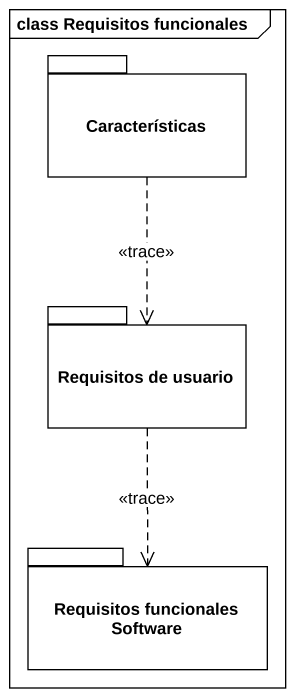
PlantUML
@startuml
mainframe class Requisitos funcionales
package Características {
}
package "Requisitos de usuario" as Requisitos_de_usuario {
}
package "Requisitos funcionales Software" as Requisitos_funcionales {
}
Características ..> Requisitos_de_usuario : <<trace>>
Requisitos_de_usuario ..> Requisitos_funcionales : <<trace>>
@enduml
